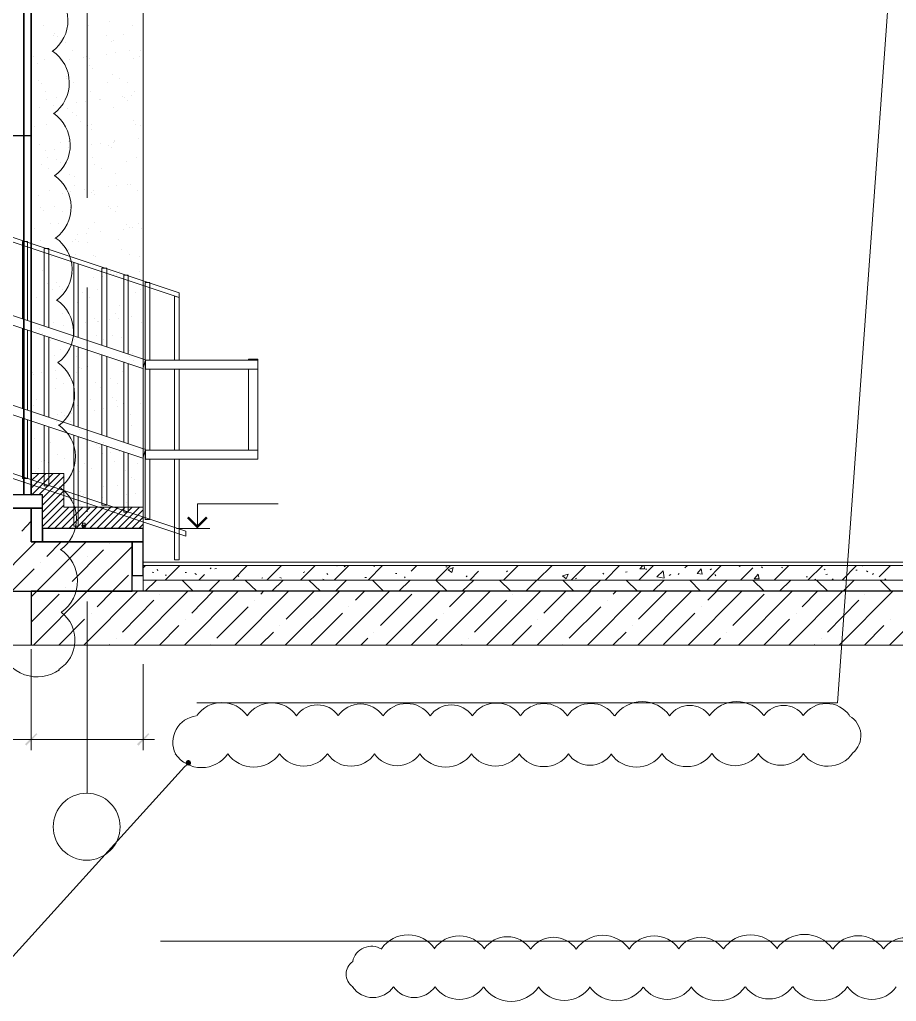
# Model space of a CAD drawing. Header units: millimetres. Extents: x -356862 to 418287, y 0 to 839748.
# Drawn here: x 389851 to 393849, y 779818 to 784292 of the extents above; entities that cross this region are included whole.
import ezdxf

# ---------------------------------------------------------------- set-up
doc = ezdxf.new("R2010")
doc.units = ezdxf.units.MM
doc.layers.add('PDF _Геометрия', color=7, linetype='Continuous', true_color=0xbababa)
doc.layers.add('PDF _Сплошная заливка', color=7, linetype='Continuous', true_color=0xf50000)

msp = doc.modelspace()

# ---------------------------------------------------------------- linework, layer by layer
at = {"layer": 'PDF _Геометрия', "color": 150, "lineweight": 30, "true_color": 0x0080ff}
for points in [[(386630.6371, 786117.1975), (389904.0391, 786117.1975), (389904.0391, 790085.548), (389904.0391, 782125.0326), (389494.8639, 782127.1975), (389494.8639, 782280.9089), (389033.7299, 782280.9089), (389033.7299, 782434.6202), (388574.7608, 782434.6202), (388574.7608, 782588.3315), (388113.6268, 782588.3315), (388113.6268, 782739.8779), (387654.6577, 782739.8779), (387654.6577, 782893.5893), (387193.5237, 782893.5893), (387193.5237, 783047.3006), (386732.3897, 783047.3006), (386732.3897, 783201.012), (386630.6371, 783201.012), (386630.6371, 785370.2903), (386630.6371, 790085.548), (389904.0391, 790085.548)], [(386630.6371, 783763.8986), (389904.0391, 783763.8986)]]:
    msp.add_lwpolyline(points, dxfattribs=at)
at = {"layer": 'PDF _Геометрия', "color": 254, "lineweight": 5, "true_color": 0xdcdcdc}
for points in [[(389869.4, 782125.0326), (389869.4, 790085.548)], [(389904.0391, 782125.0326), (389904.0391, 790085.548)]]:
    msp.add_lwpolyline(points, dxfattribs=at)
for points in [[(389871.5649, 790085.548), (389871.5649, 782125.0326)], [(389901.8742, 790085.548), (389901.8742, 782125.0326)]]:
    msp.add_lwpolyline(points, close=True, dxfattribs=at)
at = {"layer": 'PDF _Геометрия', "color": 7, "lineweight": 9}
for points in [[(389904.0391, 789492.3522), (389904.0391, 782127.1975)], [(390414.967, 781973.4862), (390414.967, 789492.3522)], [(390159.5031, 783480.2903), (390159.5031, 784354.9295)], [(390159.5031, 783276.7852), (390159.5031, 783276.7852)], [(390159.5031, 782049.2594), (390159.5031, 783071.1151)], [(390159.5031, 781843.5893), (390159.5031, 781843.5893)], [(390159.5031, 780765.445), (390159.5031, 781640.0841)]]:
    msp.add_lwpolyline(points, dxfattribs=at)
at = {"layer": 'PDF _Геометрия', "lineweight": 5}
for points in [[(377574.6577, 787383.6924), (377574.6577, 787362.0429), (390579.5031, 783025.6511), (390579.5031, 783047.3006)], [(390412.802, 782703.0738), (390419.2969, 782722.5584), (390425.7917, 782742.0429), (377576.8227, 787024.3109), (377570.3278, 787004.8264), (377563.833, 786985.3419)], [(390412.802, 782293.8986), (390419.2969, 782313.3831), (390425.7917, 782332.8676), (377576.8227, 786615.1357), (377570.3278, 786595.6511), (377563.833, 786576.1666)], [(377743.5237, 786249.2594), (377743.5237, 786227.6099), (390609.8123, 781938.847), (390609.8123, 781960.4965)], [(390936.7196, 782739.8779), (390425.7917, 782739.8779), (390425.7917, 782698.7439), (390936.7196, 782698.7439)], [(390936.7196, 782330.7027), (390425.7917, 782330.7027), (390425.7917, 782289.5687), (390936.7196, 782289.5687)], [(391828.6783, 781795.9604), (391822.1835, 781772.146), (391804.8639, 781785.1357)], [(392958.7814, 781789.4656), (392963.1113, 781765.6511), (392941.4618, 781767.8161)], [(392352.5959, 781765.6511), (392343.9361, 781744.0017), (392326.6165, 781756.9913)]]:
    msp.add_lwpolyline(points, close=True, dxfattribs=at)
at = {"layer": 'PDF _Геометрия', "color": 251, "lineweight": 20, "true_color": 0x545454}
for points in [[(395619.5031, 785562.9707), (395619.5031, 785536.9913), (395619.5031, 780092.146), (395415.9979, 780092.146), (390492.9051, 780092.146)], [(393820.4309, 784480.4965), (393818.266, 784454.5171), (393580.1216, 781178.9501), (393478.369, 781178.9501), (390659.6062, 781178.9501)]]:
    msp.add_lwpolyline(points, dxfattribs=at)
at = {"layer": 'PDF _Геометрия', "color": 1, "lineweight": 20}
for points in [[(389999.3735, 784147.0589, 0.520570474), (389995.0436, 784432.8431, 0.520570474), (389990.2397, 784718.3246)], [(390029.6828, 782443.1762, 0.520570474), (390025.3529, 782728.9604, 0.520570474), (390020.549, 783014.4419)], [(391508.024, 781120.6285, 0.52053993), (391304.0865, 781120.6285, 0.520539847), (391114.1609, 781119.9933, 0.520540001), (390888.5834, 781119.4198)], [(392563.386, 781120.0242, 0.520539928), (392348.8083, 781120.0242, 0.520539928), (392134.4696, 781120.0242)], [(392997.7547, 781119.6723, 0.52054007), (392815.0977, 781119.6723, 0.520539882), (392564.9, 781119.4528)], [(393635.4711, 781120.9473, 0.520539899), (393424.4402, 781120.9473, 0.520540063), (393245.5485, 781120.5976)], [(393425.0953, 780946.9558, 0.520570409), (393650.2927, 780950.5077, 0.520570446), (393635.6071, 781118.7335)], [(390800.993, 780947.156, 0.520540086), (391036.8511, 780947.156, 0.520539929), (391255.3126, 780946.8703)], [(391675.6674, 780947.156, 0.520540086), (391911.5255, 780947.156, 0.520539929), (392129.9871, 780946.8703)], [(392631.6988, 780056.1026, 0.520539885), (392388.7473, 780056.1026, 0.520540102), (392181.3175, 780056.6739)], [(393306.7998, 780057.3444, 0.520539925), (393060.3015, 780057.3444, 0.52053993), (392856.4162, 780057.597)], [(393987.7744, 780057.2783, 0.520540103), (393790.9305, 780057.2783, 0.520539939), (393558.8581, 780056.707)], [(391502.1692, 780056.3094, 0.520570447), (391370.0512, 779999.9223, 0.520539743), (391370.0254, 779885.2556)], [(391555.828, 779885.1115, 0.520539847), (391745.5785, 779885.1115, 0.520539888), (391967.2177, 779884.7597)]]:
    msp.add_lwpolyline(points, format="xyb", dxfattribs=at)
at = {"layer": 'PDF _Геометрия', "color": 24, "lineweight": 18, "true_color": 0xa12502}
for points in [[(389960.3278, 784264.0017), (389960.3278, 784264.0017)], [(390165.9979, 784266.1666), (390165.9979, 784266.1666)], [(390259.0907, 784283.4862), (390259.0907, 784283.4862)], [(390365.1732, 784266.1666), (390365.1732, 784266.1666)], [(390003.6268, 784220.7027), (390003.6268, 784220.7027)], [(390010.1216, 784229.3625), (390010.1216, 784229.3625)], [(390025.2763, 784216.3728), (390025.2763, 784216.3728)], [(390246.101, 784220.7027), (390246.101, 784220.7027)], [(390326.2041, 784222.8676), (390326.2041, 784222.8676)], [(390036.101, 784199.0532), (390036.101, 784199.0532)], [(390059.9154, 784186.0635), (390059.9154, 784186.0635)], [(390269.9154, 784192.5584), (390269.9154, 784192.5584)], [(390278.5752, 784199.0532), (390278.5752, 784199.0532)], [(389912.6989, 784123.28), (389912.6989, 784123.28)], [(389966.8227, 784112.4553), (389966.8227, 784112.4553)], [(390079.4, 784112.4553), (390079.4, 784112.4553)], [(390092.3897, 784153.5893), (390092.3897, 784153.5893)], [(390142.1835, 784121.1151), (390142.1835, 784121.1151)], [(390155.1732, 784123.28), (390155.1732, 784123.28)], [(390170.3278, 784116.7852), (390170.3278, 784116.7852)], [(390248.266, 784134.1047), (390248.266, 784134.1047)], [(390289.4, 784140.5996), (390289.4, 784140.5996)], [(390352.1835, 784149.2594), (390352.1835, 784149.2594)], [(390369.5031, 784114.6202), (390369.5031, 784114.6202)], [(390397.6474, 784123.28), (390397.6474, 784123.28)], [(390404.1422, 784151.4243), (390404.1422, 784151.4243)], [(389932.1835, 784092.9707), (389932.1835, 784092.9707)], [(390038.266, 784108.1254), (390038.266, 784108.1254)], [(390170.3278, 784082.146), (390170.3278, 784082.146)], [(390183.3175, 784069.1563), (390183.3175, 784069.1563)], [(390064.2453, 784034.5171), (390064.2453, 784034.5171)], [(390066.4103, 784023.6924), (390066.4103, 784023.6924)], [(390274.2453, 784043.1769), (390274.2453, 784043.1769)], [(390308.8845, 784025.8573), (390308.8845, 784025.8573)], [(389936.5134, 784015.0326), (389936.5134, 784015.0326)], [(389949.5031, 783999.8779), (389949.5031, 783999.8779)], [(390098.8845, 784004.2078), (390098.8845, 784004.2078)], [(390252.5959, 784006.3728), (390252.5959, 784006.3728)], [(390341.3587, 784004.2078), (390341.3587, 784004.2078)], [(389971.1526, 783963.0738), (389971.1526, 783963.0738)], [(390018.7814, 783939.2594), (390018.7814, 783939.2594)], [(390174.6577, 783965.2388), (390174.6577, 783965.2388)], [(390319.7093, 783943.5893), (390319.7093, 783943.5893)], [(390330.534, 783937.0944), (390330.534, 783937.0944)], [(390360.8433, 783947.9192), (390360.8433, 783947.9192)], [(390373.833, 783965.2388), (390373.833, 783965.2388)], [(389940.8433, 783893.7955), (389940.8433, 783893.7955)], [(389975.4824, 783928.4346), (389975.4824, 783928.4346)], [(390003.6268, 783900.2903), (390003.6268, 783900.2903)], [(390109.7093, 783915.445), (390109.7093, 783915.445)], [(390150.8433, 783919.7748), (390150.8433, 783919.7748)], [(390213.6268, 783928.4346), (390213.6268, 783928.4346)], [(390217.9567, 783928.4346), (390217.9567, 783928.4346)], [(390280.7402, 783891.6305), (390280.7402, 783891.6305)], [(390343.5237, 783921.9398), (390343.5237, 783921.9398)], [(390068.5752, 783885.1357), (390068.5752, 783885.1357)], [(390094.5546, 783867.8161), (390094.5546, 783867.8161)], [(390109.7093, 783854.8264), (390109.7093, 783854.8264)], [(390412.802, 783861.3212), (390412.802, 783861.3212)], [(389919.1938, 783807.1975), (389919.1938, 783807.1975)], [(389975.4824, 783813.6924), (389975.4824, 783813.6924)], [(390129.1938, 783828.847), (390129.1938, 783828.847)], [(390161.668, 783809.3625), (390161.668, 783809.3625)], [(390178.9876, 783815.8573), (390178.9876, 783815.8573)], [(390371.668, 783831.012), (390371.668, 783831.012)], [(390378.1629, 783813.6924), (390378.1629, 783813.6924)], [(390404.1422, 783809.3625), (390404.1422, 783809.3625)], [(390176.8227, 783792.0429), (390176.8227, 783792.0429)], [(389943.0082, 783724.9295), (389943.0082, 783724.9295)], [(390038.266, 783733.5893), (390038.266, 783733.5893)], [(390075.0701, 783735.7542), (390075.0701, 783735.7542)], [(390075.0701, 783709.7748), (390075.0701, 783709.7748)], [(390181.1526, 783722.7645), (390181.1526, 783722.7645)], [(390222.2866, 783727.0944), (390222.2866, 783727.0944)], [(390254.7608, 783720.5996), (390254.7608, 783720.5996)], [(390280.7402, 783733.5893), (390280.7402, 783733.5893)], [(390285.0701, 783742.2491), (390285.0701, 783742.2491)], [(390285.0701, 783735.7542), (390285.0701, 783735.7542)], [(390391.1526, 783750.9089), (390391.1526, 783750.9089)], [(389971.1526, 783694.6202), (389971.1526, 783694.6202)], [(390012.2866, 783701.1151), (390012.2866, 783701.1151)], [(390269.9154, 783707.6099), (390269.9154, 783707.6099)], [(389949.5031, 783634.0017), (389949.5031, 783634.0017)], [(389979.8123, 783662.146), (389979.8123, 783662.146)], [(390020.9464, 783653.4862), (390020.9464, 783653.4862)], [(390036.101, 783640.4965), (390036.101, 783640.4965)], [(390185.4824, 783664.3109), (390185.4824, 783664.3109)], [(390191.9773, 783634.0017), (390191.9773, 783634.0017)], [(390337.0288, 783644.8264), (390337.0288, 783644.8264)], [(390384.6577, 783664.3109), (390384.6577, 783664.3109)], [(389981.9773, 783612.3522), (389981.9773, 783612.3522)], [(390079.4, 783584.2078), (390079.4, 783584.2078)], [(390103.2144, 783577.713), (390103.2144, 783577.713)], [(390224.4515, 783612.3522), (390224.4515, 783612.3522)], [(390289.4, 783592.8676), (390289.4, 783592.8676)], [(390414.967, 783575.548), (390414.967, 783575.548)], [(390101.0495, 783536.579), (390101.0495, 783536.579)], [(390293.7299, 783536.579), (390293.7299, 783536.579)], [(390343.5237, 783538.7439), (390343.5237, 783538.7439)], [(390358.6783, 783543.0738), (390358.6783, 783543.0738)], [(389938.6783, 783488.9501), (389938.6783, 783488.9501)], [(389986.3072, 783512.7645), (389986.3072, 783512.7645)], [(390044.7608, 783501.9398), (390044.7608, 783501.9398)], [(390083.7299, 783508.4346), (390083.7299, 783508.4346)], [(390148.6783, 783517.0944), (390148.6783, 783517.0944)], [(390181.1526, 783506.2697), (390181.1526, 783506.2697)], [(390189.8123, 783514.9295), (390189.8123, 783514.9295)], [(390194.1422, 783493.28), (390194.1422, 783493.28)], [(390254.7608, 783530.0841), (390254.7608, 783530.0841)], [(390388.9876, 783514.9295), (390388.9876, 783514.9295)], [(390295.8948, 783441.3212), (390295.8948, 783441.3212)], [(389945.1732, 783436.9913), (389945.1732, 783436.9913)], [(389960.3278, 783424.0017), (389960.3278, 783424.0017)], [(390012.2866, 783439.1563), (390012.2866, 783439.1563)], [(390044.7608, 783417.5068), (390044.7608, 783417.5068)], [(390083.7299, 783434.8264), (390083.7299, 783434.8264)], [(390254.7608, 783439.1563), (390254.7608, 783439.1563)], [(390263.4206, 783430.4965), (390263.4206, 783430.4965)], [(390287.235, 783417.5068), (390287.235, 783417.5068)], [(389990.6371, 783363.3831), (389990.6371, 783363.3831)], [(390027.4412, 783363.3831), (390027.4412, 783363.3831)], [(390194.1422, 783365.548), (390194.1422, 783365.548)], [(390339.1938, 783359.0532), (390339.1938, 783359.0532)], [(390393.3175, 783363.3831), (390393.3175, 783363.3831)], [(389921.3587, 783341.7336), (389921.3587, 783341.7336)], [(390116.2041, 783311.4243), (390116.2041, 783311.4243)], [(390157.3381, 783315.7542), (390157.3381, 783315.7542)], [(390163.833, 783341.7336), (390163.833, 783341.7336)], [(390220.1216, 783324.414), (390220.1216, 783324.414)], [(390326.2041, 783337.4037), (390326.2041, 783337.4037)], [(390354.3484, 783346.0635), (390354.3484, 783346.0635)], [(390367.3381, 783343.8986), (390367.3381, 783343.8986)], [(390406.3072, 783341.7336), (390406.3072, 783341.7336)], [(389906.2041, 783283.28), (389906.2041, 783283.28)], [(389947.3381, 783287.6099), (389947.3381, 783287.6099)], [(390010.1216, 783296.2697), (390010.1216, 783296.2697)], [(390090.2247, 783283.28), (390090.2247, 783283.28)], [(390105.3794, 783291.9398), (390105.3794, 783291.9398)], [(390120.534, 783278.9501), (390120.534, 783278.9501)], [(390300.2247, 783291.9398), (390300.2247, 783291.9398)], [(390075.0701, 783244.3109), (390075.0701, 783244.3109)], [(390107.5443, 783222.6614), (390107.5443, 783222.6614)], [(390317.5443, 783244.3109), (390317.5443, 783244.3109)], [(390350.0185, 783222.6614), (390350.0185, 783222.6614)], [(389994.967, 783211.8367), (389994.967, 783211.8367)], [(390187.6474, 783216.1666), (390187.6474, 783216.1666)], [(390198.4721, 783214.0017), (390198.4721, 783214.0017)], [(390397.6474, 783214.0017), (390397.6474, 783214.0017)], [(389953.833, 783146.8882), (389953.833, 783146.8882)], [(389984.1422, 783146.8882), (389984.1422, 783146.8882)], [(390094.5546, 783133.8986), (390094.5546, 783133.8986)], [(390226.6165, 783146.8882), (390226.6165, 783146.8882)], [(390265.5855, 783144.7233), (390265.5855, 783144.7233)], [(390280.7402, 783131.7336), (390280.7402, 783131.7336)], [(390291.5649, 783131.7336), (390291.5649, 783131.7336)], [(390304.5546, 783142.5584), (390304.5546, 783142.5584)], [(390397.6474, 783144.7233), (390397.6474, 783144.7233)], [(389977.6474, 783090.5996), (389977.6474, 783090.5996)], [(390018.7814, 783094.9295), (390018.7814, 783094.9295)], [(390081.5649, 783103.5893), (390081.5649, 783103.5893)], [(390187.6474, 783118.7439), (390187.6474, 783118.7439)], [(390228.7814, 783123.0738), (390228.7814, 783123.0738)], [(389999.2969, 783062.4553), (389999.2969, 783062.4553)], [(390031.7711, 783077.6099), (390031.7711, 783077.6099)], [(390044.7608, 783064.6202), (390044.7608, 783064.6202)], [(390137.8536, 783047.3006), (390137.8536, 783047.3006)], [(390204.967, 783064.6202), (390204.967, 783064.6202)], [(390347.8536, 783068.9501), (390347.8536, 783068.9501)], [(390380.3278, 783049.4656), (390380.3278, 783049.4656)], [(390404.1422, 783064.6202), (390404.1422, 783064.6202)], [(389927.8536, 783027.8161), (389927.8536, 783027.8161)], [(390114.0391, 783001.8367), (390114.0391, 783001.8367)], [(390170.3278, 783027.8161), (390170.3278, 783027.8161)], [(390412.802, 783027.8161), (390412.802, 783027.8161)], [(390046.9257, 782952.0429), (390046.9257, 782952.0429)], [(390098.8845, 782984.5171), (390098.8845, 782984.5171)], [(390289.4, 782952.0429), (390289.4, 782952.0429)], [(390308.8845, 782991.012), (390308.8845, 782991.012)], [(390005.7917, 782910.9089), (390005.7917, 782910.9089)], [(390090.2247, 782904.414), (390090.2247, 782904.414)], [(390153.0082, 782910.9089), (390153.0082, 782910.9089)], [(390191.9773, 782930.3934), (390191.9773, 782930.3934)], [(390204.967, 782917.4037), (390204.967, 782917.4037)], [(390209.2969, 782915.2388), (390209.2969, 782915.2388)], [(390259.0907, 782926.0635), (390259.0907, 782926.0635)], [(390300.2247, 782930.3934), (390300.2247, 782930.3934)], [(390363.0082, 782939.0532), (390363.0082, 782939.0532)], [(390408.4721, 782913.0738), (390408.4721, 782913.0738)], [(389943.0082, 782884.9295), (389943.0082, 782884.9295)], [(389955.9979, 782861.1151), (389955.9979, 782861.1151)], [(390049.0907, 782897.9192), (390049.0907, 782897.9192)], [(389904.0391, 782835.1357), (389904.0391, 782835.1357)], [(389958.1629, 782852.4553), (389958.1629, 782852.4553)], [(389971.1526, 782848.1254), (389971.1526, 782848.1254)], [(389990.6371, 782830.8058), (389990.6371, 782830.8058)], [(390103.2144, 782832.9707), (390103.2144, 782832.9707)], [(390200.6371, 782852.4553), (390200.6371, 782852.4553)], [(390233.1113, 782832.9707), (390233.1113, 782832.9707)], [(390274.2453, 782854.6202), (390274.2453, 782854.6202)], [(390315.3794, 782841.6305), (390315.3794, 782841.6305)], [(390038.266, 782787.5068), (390038.266, 782787.5068)], [(390350.0185, 782783.1769), (390350.0185, 782783.1769)], [(390365.1732, 782770.1872), (390365.1732, 782770.1872)], [(390010.1216, 782761.5274), (390010.1216, 782761.5274)], [(390109.7093, 782757.1975), (390109.7093, 782757.1975)], [(390213.6268, 782763.6924), (390213.6268, 782763.6924)], [(390330.534, 782733.3831), (390330.534, 782733.3831)], [(390352.1835, 782757.1975), (390352.1835, 782757.1975)], [(390371.668, 782737.713), (390371.668, 782737.713)], [(390412.802, 782763.6924), (390412.802, 782763.6924)], [(389910.534, 782683.5893), (389910.534, 782683.5893)], [(389951.668, 782683.5893), (389951.668, 782683.5893)], [(390016.6165, 782692.2491), (390016.6165, 782692.2491)], [(390109.7093, 782683.5893), (390109.7093, 782683.5893)], [(390116.2041, 782716.0635), (390116.2041, 782716.0635)], [(390122.6989, 782705.2388), (390122.6989, 782705.2388)], [(390131.3587, 782703.0738), (390131.3587, 782703.0738)], [(390161.668, 782711.7336), (390161.668, 782711.7336)], [(390226.6165, 782718.2285), (390226.6165, 782718.2285)], [(390319.7093, 782690.0841), (390319.7093, 782690.0841)], [(389912.6989, 782677.0944), (389912.6989, 782677.0944)], [(390020.9464, 782657.6099), (390020.9464, 782657.6099)], [(390053.4206, 782635.9604), (390053.4206, 782635.9604)], [(390198.4721, 782640.2903), (390198.4721, 782640.2903)], [(390263.4206, 782657.6099), (390263.4206, 782657.6099)], [(390295.8948, 782635.9604), (390295.8948, 782635.9604)], [(390014.4515, 782612.146), (390014.4515, 782612.146)], [(390217.9567, 782614.3109), (390217.9567, 782614.3109)], [(389930.0185, 782560.1872), (389930.0185, 782560.1872)], [(389964.6577, 782571.012), (389964.6577, 782571.012)], [(390172.4928, 782560.1872), (390172.4928, 782560.1872)], [(390276.4103, 782568.847), (390276.4103, 782568.847)], [(390291.5649, 782555.8573), (390291.5649, 782555.8573)], [(390414.967, 782562.3522), (390414.967, 782562.3522)], [(389914.8639, 782534.2078), (389914.8639, 782534.2078)], [(390042.5959, 782501.7336), (390042.5959, 782501.7336)], [(390114.0391, 782534.2078), (390114.0391, 782534.2078)], [(390194.1422, 782512.5584), (390194.1422, 782512.5584)], [(390233.1113, 782519.0532), (390233.1113, 782519.0532)], [(390298.0598, 782527.713), (390298.0598, 782527.713)], [(390324.0391, 782540.7027), (390324.0391, 782540.7027)], [(390404.1422, 782540.7027), (390404.1422, 782540.7027)], [(389984.1422, 782486.579), (389984.1422, 782486.579)], [(390018.7814, 782460.5996), (390018.7814, 782460.5996)], [(390025.2763, 782490.9089), (390025.2763, 782490.9089)], [(390055.5855, 782486.579), (390055.5855, 782486.579)], [(390083.7299, 782462.7645), (390083.7299, 782462.7645)], [(390088.0598, 782499.5687), (390088.0598, 782499.5687)], [(390224.4515, 782462.7645), (390224.4515, 782462.7645)], [(390326.2041, 782462.7645), (390326.2041, 782462.7645)], [(390358.6783, 782493.0738), (390358.6783, 782493.0738)], [(390116.2041, 782441.1151), (390116.2041, 782441.1151)], [(390124.8639, 782425.9604), (390124.8639, 782425.9604)], [(390360.8433, 782441.1151), (390360.8433, 782441.1151)], [(389919.1938, 782384.8264), (389919.1938, 782384.8264)], [(390118.369, 782382.6614), (390118.369, 782382.6614)], [(390328.369, 782391.3212), (390328.369, 782391.3212)], [(389992.802, 782365.3419), (389992.802, 782365.3419)], [(390202.802, 782354.5171), (390202.802, 782354.5171)], [(390215.7917, 782341.5274), (390215.7917, 782341.5274)], [(390235.2763, 782365.3419), (390235.2763, 782365.3419)], [(390306.7196, 782326.3728), (390306.7196, 782326.3728)], [(390369.5031, 782335.0326), (390369.5031, 782335.0326)], [(389949.5031, 782278.7439), (389949.5031, 782278.7439)], [(389966.8227, 782285.2388), (389966.8227, 782285.2388)], [(390025.2763, 782311.2181), (390025.2763, 782311.2181)], [(390055.5855, 782293.8986), (390055.5855, 782293.8986)], [(390096.7196, 782298.2285), (390096.7196, 782298.2285)], [(390159.5031, 782306.8882), (390159.5031, 782306.8882)], [(390228.7814, 782313.3831), (390228.7814, 782313.3831)], [(390265.5855, 782319.8779), (390265.5855, 782319.8779)], [(390282.9051, 782278.7439), (390282.9051, 782278.7439)], [(389904.0391, 782265.7542), (389904.0391, 782265.7542)], [(389923.5237, 782233.28), (389923.5237, 782233.28)], [(389936.5134, 782246.2697), (389936.5134, 782246.2697)], [(389981.9773, 782272.2491), (389981.9773, 782272.2491)], [(390122.6989, 782233.28), (390122.6989, 782233.28)], [(390146.5134, 782267.9192), (390146.5134, 782267.9192)], [(390181.1526, 782246.2697), (390181.1526, 782246.2697)], [(390334.8639, 782239.7748), (390334.8639, 782239.7748)], [(390388.9876, 782267.9192), (390388.9876, 782267.9192)], [(390360.8433, 782207.3006), (390360.8433, 782207.3006)], [(390375.9979, 782194.3109), (390375.9979, 782194.3109)], [(390055.5855, 782170.4965), (390055.5855, 782170.4965)], [(390233.1113, 782164.0017), (390233.1113, 782164.0017)], [(390298.0598, 782170.4965), (390298.0598, 782170.4965)], [(390127.0288, 782140.1872), (390127.0288, 782140.1872)], [(390127.0288, 782101.2181), (390127.0288, 782101.2181)], [(390142.1835, 782127.1975), (390142.1835, 782127.1975)], [(390168.1629, 782105.548), (390168.1629, 782105.548)], [(390230.9464, 782114.2078), (390230.9464, 782114.2078)], [(390337.0288, 782129.3625), (390337.0288, 782129.3625)], [(390378.1629, 782133.6924), (390378.1629, 782133.6924)], [(390129.1938, 782081.7336), (390129.1938, 782081.7336)], [(390209.2969, 782070.9089), (390209.2969, 782070.9089)], [(390339.1938, 782090.3934), (390339.1938, 782090.3934)]]:
    msp.add_lwpolyline(points, dxfattribs=at)
at = {"layer": 'PDF _Геометрия', "lineweight": 5}
for points in [[(389865.0701, 782928.2285), (389865.0701, 783281.1151), (389886.7196, 783281.1151), (389886.7196, 782921.7336)], [(389962.4928, 782895.7542), (389962.4928, 783248.6408), (389984.1422, 783248.6408), (389984.1422, 782889.2594)], [(390118.369, 782843.7955), (390118.369, 783179.3625), (390098.8845, 783185.8573), (390098.8845, 782850.2903)], [(390226.6165, 782806.9913), (390226.6165, 783159.8779), (390248.266, 783159.8779), (390248.266, 782800.4965)], [(390326.2041, 782774.5171), (390326.2041, 783127.4037), (390345.6886, 783127.4037), (390345.6886, 782768.0223)], [(390423.6268, 782742.0429), (390423.6268, 783094.9295), (390445.2763, 783094.9295), (390445.2763, 782739.8779)], [(390579.5031, 782739.8779), (390579.5031, 783025.6511), (390557.8536, 783032.146), (390557.8536, 782739.8779)], [(389865.0701, 782884.9295), (389865.0701, 782519.0532)], [(389886.7196, 782512.5584), (389886.7196, 782878.4346)], [(389962.4928, 782852.4553), (389962.4928, 782486.579)], [(389984.1422, 782480.0841), (389984.1422, 782845.9604)], [(390098.8845, 782441.1151), (390098.8845, 782806.9913)], [(390118.369, 782434.6202), (390118.369, 782800.4965)], [(390226.6165, 782763.6924), (390226.6165, 782397.8161)], [(390248.266, 782391.3212), (390248.266, 782757.1975)], [(390326.2041, 782731.2181), (390326.2041, 782365.3419)], [(390423.6268, 782735.548), (390423.6268, 782332.8676)], [(390895.5855, 782739.8779), (390895.5855, 782744.2078), (390936.7196, 782744.2078), (390936.7196, 782739.8779)], [(390345.6886, 782358.847), (390345.6886, 782724.7233)], [(390445.2763, 782330.7027), (390445.2763, 782698.7439)], [(390557.8536, 782330.7027), (390557.8536, 782698.7439)], [(390579.5031, 782330.7027), (390579.5031, 782698.7439)], [(390895.5855, 782330.7027), (390895.5855, 782700.9089)], [(390936.7196, 782698.7439), (390936.7196, 782330.7027)], [(389886.7196, 782469.2594), (389886.7196, 782200.8058), (389865.0701, 782200.8058), (389865.0701, 782475.7542)], [(389984.1422, 782434.6202), (389984.1422, 782168.3315), (389962.4928, 782168.3315), (389962.4928, 782443.28)], [(390118.369, 782391.3212), (390118.369, 781984.3109), (390098.8845, 781984.3109), (390098.8845, 782397.8161)], [(390248.266, 782348.0223), (390248.266, 782079.5687), (390226.6165, 782079.5687), (390226.6165, 782354.5171)], [(390445.2763, 782289.5687), (390445.2763, 782014.6202), (390423.6268, 782014.6202), (390423.6268, 782326.3728)], [(390345.6886, 782315.548), (390345.6886, 782047.0944), (390326.2041, 782047.0944), (390326.2041, 782322.0429)], [(390579.5031, 782289.5687), (390579.5031, 781830.5996), (390557.8536, 781830.5996), (390557.8536, 782289.5687)], [(389860.7402, 781960.4965), (389904.0391, 782005.9604)], [(390135.6886, 781988.6408), (390135.6886, 781984.3109), (390153.0082, 781984.3109), (390153.0082, 781988.6408), (390150.8433, 781988.6408)], [(390137.8536, 781988.6408), (390135.6886, 781988.6408), (390153.0082, 781988.6408)], [(390135.6886, 781984.3109), (390137.8536, 781984.3109)], [(390150.8433, 781973.4862), (390150.8433, 781997.3006), (390137.8536, 781997.3006), (390137.8536, 781973.4862)], [(390150.8433, 781984.3109), (390153.0082, 781984.3109)], [(389726.5134, 781713.6924), (389925.6886, 781912.8676)], [(389904.0391, 781661.7336), (389930.0185, 781687.713), (390155.1732, 781912.8676)], [(389914.8639, 781440.9089), (390159.5031, 781687.713), (390365.1732, 781891.2181)], [(389975.4824, 781845.7542), (390040.4309, 781912.8676)], [(390090.2247, 781731.012), (390233.1113, 781876.0635)], [(390261.2556, 781904.2078), (390261.2556, 781904.2078)], [(389815.2763, 781687.713), (389917.0288, 781789.4656)], [(389947.3381, 781817.6099), (389947.3381, 781817.6099)], [(390414.967, 781793.7955), (390425.7917, 781804.6202)], [(390477.7505, 781787.3006), (390482.0804, 781780.8058)], [(390514.5546, 781737.5068), (390581.668, 781804.6202)], [(390720.2247, 781789.4656), (390724.5546, 781793.7955)], [(390741.8742, 781789.4656), (390748.369, 781791.6305)], [(390824.1422, 781737.5068), (390889.0907, 781804.6202)], [(390977.8536, 781737.5068), (391044.967, 781804.6202)], [(391131.5649, 781737.5068), (391198.6783, 781804.6202)], [(391285.2763, 781737.5068), (391352.3897, 781804.6202)], [(391296.101, 781804.6202), (391300.4309, 781802.4553)], [(391298.266, 781802.4553), (391300.4309, 781804.6202)], [(391330.7402, 781798.1254), (391337.235, 781802.4553)], [(391441.1526, 781737.5068), (391506.101, 781804.6202)], [(391464.967, 781804.6202), (391469.2969, 781800.2903)], [(391635.9979, 781778.6408), (391661.9773, 781804.6202)], [(391800.534, 781687.713), (391748.5752, 781737.5068), (391815.6886, 781804.6202)], [(391794.0391, 781798.1254), (391800.534, 781798.1254)], [(391969.4, 781804.6202), (391969.4, 781804.6202)], [(392058.1629, 781737.5068), (392125.2763, 781804.6202)], [(392211.8742, 781737.5068), (392278.9876, 781804.6202)], [(392259.5031, 781804.6202), (392259.5031, 781804.6202)], [(392365.5855, 781737.5068), (392432.6989, 781804.6202)], [(392521.4618, 781737.5068), (392586.4103, 781804.6202)], [(392675.1732, 781737.5068), (392742.2866, 781804.6202)], [(392698.9876, 781804.6202), (392701.1526, 781789.4656), (392679.5031, 781789.4656), (392692.4928, 781804.6202)], [(392705.4824, 781787.3006), (392711.9773, 781787.3006)], [(392722.802, 781804.6202), (392727.1319, 781802.4553)], [(392885.1732, 781793.7955), (392895.9979, 781804.6202)], [(392984.7608, 781737.5068), (393049.7093, 781804.6202)], [(392999.9154, 781785.1357), (393006.4103, 781789.4656)], [(393129.8123, 781804.6202), (393136.3072, 781800.2903)], [(393138.4721, 781737.5068), (393194.7608, 781793.7955)], [(393233.7299, 781798.1254), (393238.0598, 781793.7955)], [(393292.1835, 781737.5068), (393359.2969, 781804.6202)], [(393324.6577, 781795.9604), (393331.1526, 781793.7955)], [(393445.8948, 781737.5068), (393513.0082, 781804.6202)], [(393519.5031, 781787.3006), (393523.833, 781785.1357)], [(393601.7711, 781737.5068), (393666.7196, 781804.6202)], [(393692.6989, 781804.6202), (393694.8639, 781802.4553), (393697.0288, 781804.6202)], [(393770.6371, 781752.6614), (393822.5959, 781804.6202)], [(390204.967, 781616.2697), (390274.2453, 781687.713), (390347.8536, 781761.3212)], [(390456.101, 781774.3109), (390462.5959, 781772.146)], [(390514.5546, 781761.3212), (390521.0495, 781761.3212)], [(390605.4824, 781772.146), (390611.9773, 781772.146)], [(390650.9464, 781767.8161), (390657.4412, 781763.4862)], [(390668.266, 781737.5068), (390694.2453, 781763.4862)], [(390845.7917, 781759.1563), (390850.1216, 781754.8264)], [(390956.2041, 781746.1666), (390960.534, 781748.3315)], [(391038.4721, 781750.4965), (391044.967, 781746.1666)], [(391144.5546, 781772.146), (391151.0495, 781776.4759)], [(391233.3175, 781741.8367), (391239.8123, 781739.6718)], [(391252.802, 781767.8161), (391257.1319, 781763.4862)], [(391425.9979, 781750.4965), (391432.4928, 781750.4965)], [(391564.5546, 781767.8161), (391571.0495, 781767.8161)], [(391605.6886, 781748.3315), (391610.0185, 781752.6614)], [(391887.1319, 781752.6614), (391891.4618, 781756.9913)], [(391904.4515, 781737.5068), (391943.4206, 781778.6408)], [(392071.1526, 781776.4759), (392075.4824, 781780.8058)], [(392385.0701, 781744.0017), (392391.5649, 781746.1666)], [(392510.6371, 781769.981), (392514.967, 781765.6511)], [(392614.5546, 781774.3109), (392621.0495, 781776.4759)], [(392789.9154, 781746.1666), (392757.4412, 781752.6614), (392785.5855, 781780.8058), (392789.9154, 781748.3315)], [(392813.7299, 781759.1563), (392820.2247, 781763.4862)], [(392854.8639, 781763.4862), (392859.1938, 781767.8161)], [(393021.5649, 781763.4862), (393025.8948, 781756.9913)], [(393222.9051, 781744.0017), (393201.2556, 781744.0017), (393218.5752, 781765.6511), (393222.9051, 781741.8367)], [(393437.235, 781752.6614), (393443.7299, 781752.6614)], [(393476.2041, 781737.5068), (393480.534, 781741.8367), (393480.534, 781737.5068)], [(393528.1629, 781763.4862), (393534.6577, 781765.6511)], [(393556.3072, 781739.6718), (393560.6371, 781744.0017)], [(393664.5546, 781782.9707), (393671.0495, 781782.9707)], [(393712.1835, 781780.8058), (393718.6783, 781776.4759)], [(393740.3278, 781763.4862), (393744.6577, 781767.8161)], [(393796.6165, 781744.0017), (393800.9464, 781739.6718)], [(390062.0804, 781702.8676), (390062.0804, 781702.8676)], [(390423.6268, 781687.713), (390475.5855, 781737.5068)], [(390642.2866, 781687.713), (390592.4928, 781737.5068)], [(390713.7299, 781687.713), (390763.5237, 781737.5068)], [(390932.3897, 781687.713), (390880.4309, 781737.5068)], [(391001.668, 781687.713), (391053.6268, 781737.5068)], [(391222.4928, 781687.713), (391170.534, 781737.5068)], [(391291.7711, 781687.713), (391341.5649, 781737.5068), (391339.4, 781737.5068)], [(391510.4309, 781687.713), (391460.6371, 781737.5068)], [(391579.7093, 781687.713), (391631.668, 781737.5068)], [(391869.8123, 781687.713), (391921.7711, 781737.5068)], [(392090.6371, 781687.713), (392038.6783, 781737.5068)], [(392159.9154, 781687.713), (392209.7093, 781737.5068)], [(392378.5752, 781687.713), (392328.7814, 781737.5068)], [(392447.8536, 781687.713), (392499.8123, 781737.5068)], [(392668.6783, 781687.713), (392616.7196, 781737.5068)], [(392737.9567, 781687.713), (392789.9154, 781737.5068)], [(392956.6165, 781687.713), (392906.8227, 781737.5068)], [(393028.0598, 781687.713), (393077.8536, 781737.5068)], [(393246.7196, 781687.713), (393194.7608, 781737.5068)], [(393315.9979, 781687.713), (393367.9567, 781737.5068)], [(393536.8227, 781687.713), (393484.8639, 781737.5068)], [(393606.101, 781687.713), (393655.8948, 781737.5068)], [(393824.7608, 781687.713), (393774.967, 781737.5068)], [(389904.0391, 781546.9913), (390031.7711, 781674.7233)], [(390144.3484, 781440.9089), (390388.9876, 781687.713)], [(390373.833, 781440.9089), (390618.4721, 781687.713)], [(390490.7402, 781674.7233), (390490.7402, 781674.7233)], [(390603.3175, 781440.9089), (390847.9567, 781687.713)], [(390635.7917, 781588.1254), (390733.2144, 781687.713)], [(390832.802, 781440.9089), (391077.4412, 781687.713)], [(390951.8742, 781674.7233), (390962.6989, 781687.713)], [(391062.2866, 781440.9089), (391309.0907, 781687.713)], [(391066.6165, 781559.981), (391194.3484, 781687.713)], [(391291.7711, 781440.9089), (391538.5752, 781687.713)], [(391382.6989, 781646.579), (391423.833, 781687.713)], [(391497.4412, 781531.8367), (391640.3278, 781674.7233)], [(391521.2556, 781440.9089), (391768.0598, 781687.713)], [(391750.7402, 781440.9089), (391997.5443, 781687.713)], [(391811.3587, 781616.2697), (391882.802, 781687.713)], [(391980.2247, 781440.9089), (392227.0288, 781687.713)], [(392099.2969, 781674.7233), (392099.2969, 781674.7233)], [(392211.8742, 781440.9089), (392456.5134, 781687.713)], [(392242.1835, 781588.1254), (392341.7711, 781687.713)], [(392441.3587, 781440.9089), (392685.9979, 781687.713)], [(392558.266, 781674.7233), (392571.2556, 781687.713)], [(392670.8433, 781440.9089), (392915.4824, 781687.713)], [(392673.0082, 781559.981), (392800.7402, 781687.713)], [(392900.3278, 781440.9089), (393144.967, 781687.713)], [(392989.0907, 781646.579), (393030.2247, 781687.713)], [(393103.833, 781531.8367), (393246.7196, 781674.7233)], [(393129.8123, 781440.9089), (393374.4515, 781687.713)], [(393359.2969, 781440.9089), (393603.9361, 781687.713)], [(393419.9154, 781616.2697), (393489.1938, 781687.713)], [(393588.7814, 781440.9089), (393833.4206, 781687.713)], [(393705.6886, 781674.7233), (393705.6886, 781674.7233)], [(393818.266, 781440.9089), (394062.9051, 781687.713)], [(390319.7093, 781501.5274), (390462.5959, 781646.579)], [(390750.534, 781473.3831), (390893.4206, 781616.2697)], [(390921.5649, 781646.579), (390921.5649, 781646.579)], [(391352.3897, 781616.2697), (391352.3897, 781616.2697)], [(391926.101, 781501.5274), (392071.1526, 781646.579)], [(392356.9257, 781473.3831), (392501.9773, 781616.2697)], [(392530.1216, 781646.579), (392530.1216, 781646.579)], [(392960.9464, 781616.2697), (392960.9464, 781616.2697)], [(393534.6577, 781501.5274), (393677.5443, 781646.579)], [(390176.8227, 781588.1254), (390176.8227, 781588.1254)], [(391181.3587, 781445.2388), (391324.2453, 781588.1254)], [(391783.2144, 781588.1254), (391783.2144, 781588.1254)], [(392787.7505, 781445.2388), (392930.6371, 781588.1254)], [(393391.7711, 781588.1254), (393391.7711, 781588.1254)], [(390029.6062, 781440.9089), (390146.5134, 781559.981)], [(390488.5752, 781440.9089), (390577.3381, 781531.8367)], [(390607.6474, 781559.981), (390607.6474, 781559.981)], [(391036.3072, 781531.8367), (391036.3072, 781531.8367)], [(391635.9979, 781440.9089), (391755.0701, 781559.981)], [(392094.967, 781440.9089), (392185.8948, 781531.8367)], [(392214.0391, 781559.981), (392214.0391, 781559.981)], [(392644.8639, 781531.8367), (392644.8639, 781531.8367)], [(393244.5546, 781440.9089), (393361.4618, 781559.981)], [(393703.5237, 781440.9089), (393792.2866, 781531.8367)], [(393822.5959, 781559.981), (393822.5959, 781559.981)], [(390291.5649, 781473.3831), (390291.5649, 781473.3831)], [(390947.5443, 781440.9089), (391008.1629, 781501.5274)], [(391406.5134, 781440.9089), (391438.9876, 781473.3831)], [(391467.1319, 781501.5274), (391467.1319, 781501.5274)], [(391897.9567, 781473.3831), (391897.9567, 781473.3831)], [(392556.101, 781440.9089), (392616.7196, 781501.5274)], [(393015.0701, 781440.9089), (393047.5443, 781473.3831)], [(393075.6886, 781501.5274), (393075.6886, 781501.5274)], [(393506.5134, 781473.3831), (393506.5134, 781473.3831)], [(390259.0907, 781440.9089), (390261.2556, 781445.2388)], [(390722.3897, 781445.2388), (390722.3897, 781445.2388)], [(391865.4824, 781440.9089), (391869.8123, 781445.2388)], [(392328.7814, 781445.2388), (392328.7814, 781445.2388)], [(393474.0391, 781440.9089), (393476.2041, 781445.2388)]]:
    msp.add_lwpolyline(points, dxfattribs=at)
at = {"layer": 'PDF _Геометрия', "color": 84, "lineweight": 20, "true_color": 0x269900}
for points in [[(389904.0391, 782220.2903), (389906.2041, 782224.6202)], [(389904.0391, 782189.981), (389938.6783, 782224.6202)], [(389904.0391, 782157.5068), (389971.1526, 782224.6202)], [(389906.2041, 782127.1975), (390003.6268, 782224.6202)], [(389938.6783, 782127.1975), (390036.101, 782224.6202)], [(389955.9979, 782112.0429), (390053.4206, 782209.4656)], [(389955.9979, 782079.5687), (390053.4206, 782176.9913)], [(389955.9979, 782047.0944), (390053.4206, 782144.5171)], [(389955.9979, 782014.6202), (390053.4206, 782112.0429)], [(389955.9979, 781982.146), (390053.4206, 782079.5687)], [(389977.6474, 781973.4862), (390075.0701, 782070.9089)], [(390010.1216, 781973.4862), (390107.5443, 782070.9089)], [(390042.5959, 781973.4862), (390140.0185, 782070.9089)], [(390075.0701, 781973.4862), (390172.4928, 782070.9089)], [(390107.5443, 781973.4862), (390202.802, 782070.9089)], [(390137.8536, 781973.4862), (390235.2763, 782070.9089)], [(390170.3278, 781973.4862), (390267.7505, 782070.9089)], [(390202.802, 781973.4862), (390300.2247, 782070.9089)], [(390235.2763, 781973.4862), (390332.6989, 782070.9089)], [(390267.7505, 781973.4862), (390365.1732, 782070.9089)], [(390300.2247, 781973.4862), (390397.6474, 782070.9089)], [(390330.534, 781973.4862), (390414.967, 782057.9192)], [(390363.0082, 781973.4862), (390414.967, 782025.445)], [(390395.4824, 781973.4862), (390414.967, 781992.9707)]]:
    msp.add_lwpolyline(points, dxfattribs=at)
msp.add_lwpolyline([(390414.967, 782070.9089), (390053.4206, 782070.9089), (390053.4206, 782224.6202), (389904.0391, 782224.6202), (389904.0391, 782127.1975), (389955.9979, 782127.1975), (389955.9979, 781973.4862), (390414.967, 781973.4862)], close=True, dxfattribs=at)
at = {"layer": 'PDF _Геометрия', "color": 7, "lineweight": 30}
for points in [[(389955.9979, 782127.1975), (389494.8639, 782127.1975), (389494.8639, 782066.579), (389955.9979, 782066.579)], [(389955.9979, 781912.8676), (389955.9979, 782066.579), (389904.0391, 782066.579), (389904.0391, 781912.8676)], [(390414.967, 781973.4862), (389955.9979, 781973.4862), (389955.9979, 781912.8676), (390414.967, 781912.8676)], [(390414.967, 781759.1563), (390414.967, 781912.8676), (390365.1732, 781912.8676), (390365.1732, 781759.1563)]]:
    msp.add_lwpolyline(points, close=True, dxfattribs=at)
for points in [[(389802.2866, 781687.713), (390365.1732, 781687.713), (390365.1732, 781912.8676), (389904.0391, 781912.8676), (389904.0391, 782066.579), (389442.9051, 782066.579)], [(396552.5959, 781440.9089), (396552.5959, 781687.713), (389904.0391, 781687.713), (389904.0391, 781440.9089)]]:
    msp.add_lwpolyline(points, dxfattribs=at)
at = {"layer": 'PDF _Геометрия', "color": 112, "lineweight": 5, "true_color": 0x00b85c}
for points in [[(390661.7711, 781973.4862), (390661.7711, 782086.0635), (391029.8123, 782086.0635)], [(390566.5134, 781973.4862), (390718.0598, 781973.4862)]]:
    msp.add_lwpolyline(points, dxfattribs=at)
at = {"layer": 'PDF _Геометрия', "color": 112, "lineweight": 0, "true_color": 0x00b85c, "const_width": 10.7159}
msp.add_lwpolyline([(390705.0701, 782024.3625), (390661.7711, 781981.0635), (390618.4721, 782024.3625)], dxfattribs=at)
at = {"layer": 'PDF _Геометрия', "color": 7, "lineweight": 5}
for points in [[(396349.0907, 781819.7748), (390414.967, 781819.7748), (390414.967, 781687.713)], [(396349.0907, 781804.6202), (390414.967, 781804.6202)], [(396349.0907, 781737.5068), (390414.967, 781737.5068)], [(397212.9051, 781440.9089), (397124.1422, 781440.9089), (389477.5443, 781440.9089), (389440.7402, 781590.2903), (389367.1319, 781293.6924), (389330.3278, 781440.9089), (381683.7299, 781440.9089), (381594.967, 781440.9089)]]:
    msp.add_lwpolyline(points, dxfattribs=at)
at = {"layer": 'PDF _Геометрия', "color": 7, "lineweight": 18}
for points in [[(389904.0391, 781423.5893), (389904.0391, 780962.4553), (389904.0391, 781116.1666)], [(390414.967, 781354.3109), (390414.967, 780962.4553)], [(389955.9979, 781012.2491), (386580.8433, 781012.2491)], [(390466.9257, 781012.2491), (389852.0804, 781012.2491)]]:
    msp.add_lwpolyline(points, dxfattribs=at)
at = {"layer": 'PDF _Геометрия', "color": 1, "lineweight": 20}
msp.add_lwpolyline([(390611.9773, 780895.3419), (390603.3175, 780886.6821), (389687.5443, 779877.8161), (389432.0804, 779877.8161), (389191.7711, 779877.8161)], dxfattribs=at)
at = {"layer": 'PDF _Геометрия', "color": 7, "lineweight": 20}
msp.add_circle((390156.8294, 780614.0505), 152.6288, dxfattribs=at)
at = {"layer": 'PDF _Геометрия', "color": 1, "lineweight": 20}
for centre, radius, start, end in [((389903.5194, 784004.4985), 174.2783, 305.9637378, 55.9643551), ((389907.8493, 783720.8793), 174.2783, 305.9637378, 55.9643551), ((389912.1792, 783437.2578), 174.2783, 305.9637378, 55.9643551), ((389916.5091, 783153.6386), 174.2783, 305.9637378, 55.9643551), ((389931.6637, 782300.6136), 174.2783, 305.9637378, 55.9643551), ((389935.9958, 782016.9944), 174.2783, 305.9637378, 55.9643551), ((389940.3257, 781733.3751), 174.2783, 305.9637378, 55.9643551), ((389944.6556, 781464.9105), 159.1237, 302.5634681, 52.5641004), ((389931.6637, 781471.4053), 174.2783, 195.5895933, 305.5901951), ((390773.8639, 781040.563), 139.6392, 35.0024432, 144.9975568), ((391616.0641, 781044.8929), 130.9794, 35.0024453, 144.9975547), ((391819.578, 781051.3877), 117.9897, 35.0024532, 144.9975468), ((392025.2548, 781044.8929), 133.1443, 35.0024452, 144.9975548), ((393120.7627, 781034.0681), 150.4639, 35.0024456, 144.9975544), ((390669.942, 780999.429), 120.1546, 96.1743171, 206.1749153), ((390680.7667, 781029.7382), 146.134, 215.0024458, 324.9975542), ((391362.7541, 781021.0784), 130.9794, 215.0024453, 324.9975547), ((391572.7629, 781018.9135), 126.6495, 215.0024297, 324.9975703), ((392241.7584, 781025.4083), 137.4742, 215.0024387, 324.9975612), ((392451.7672, 781014.5836), 120.1546, 215.0024296, 324.9975704), ((392663.941, 781027.5733), 141.8041, 215.0024444, 324.9975556), ((392893.4343, 781027.5733), 139.6392, 215.0024432, 324.9975568), ((393114.2679, 781021.0785), 128.8144, 215.002448, 324.997552), ((393322.1117, 781021.0784), 126.6495, 215.0024297, 324.9975703), ((391622.5589, 779973.1993), 148.299, 35.0024492, 144.9975508), ((391856.3822, 779977.5292), 139.6392, 35.0024432, 144.9975568), ((392075.0508, 779984.0263), 128.8144, 35.002448, 144.997552), ((392744.0485, 779979.6964), 137.4742, 35.0024388, 144.9975613), ((393430.3636, 779968.8695), 154.7938, 35.0024391, 144.9975609), ((391462.3461, 779949.3849), 113.6598, 215.0024452, 324.9975548), ((392092.3704, 779971.0366), 152.6289, 215.0024495, 324.9975505), ((392334.8556, 779966.7045), 143.969, 215.0024312, 324.9975688), ((392573.0087, 779968.8695), 148.299, 215.0024492, 324.9975508), ((392804.6692, 779960.2097), 133.1443, 215.0024452, 324.9975548), ((393036.3275, 779971.0366), 150.4639, 215.0024456, 324.9975544), ((393267.9858, 779960.2097), 130.9794, 215.0024453, 324.9975547), ((393501.8113, 779973.1994), 152.6289, 215.0024495, 324.9975505), ((393737.7995, 779962.3746), 135.3093, 215.002449, 324.997551)]:
    msp.add_arc(centre, radius, start, end, dxfattribs=at)
at = {"layer": 'PDF _Сплошная заливка', "color": 7, "transparency": 33554559}
for points in [[(389927.8536, 781040.3934), (389882.3897, 780984.1047), (389875.8948, 780990.5996)], [(389875.8948, 780990.5996), (389882.3897, 780984.1047), (389927.8536, 781040.3934)], [(389932.1835, 781036.0635), (389927.8536, 781040.3934), (389882.3897, 780984.1047)], [(389882.3897, 780984.1047), (389927.8536, 781040.3934), (389932.1835, 781036.0635)], [(390386.8227, 780990.5996), (390393.3175, 780984.1047), (390438.7814, 781040.3934)], [(390393.3175, 780984.1047), (390438.7814, 781040.3934), (390443.1113, 781036.0635)]]:
    msp.add_solid(points, dxfattribs=at)
at = {"layer": 'PDF _Сплошная заливка', "color": 1, "transparency": 33554559}
for points in [[(390620.6371, 780906.1666), (390611.9773, 780914.8264), (390607.6474, 780906.1666)], [(390607.6474, 780906.1666), (390611.9773, 780895.3419), (390620.6371, 780906.1666)], [(390620.6371, 780919.1563), (390620.6371, 780906.1666), (390611.9773, 780914.8264)], [(390611.9773, 780895.3419), (390620.6371, 780906.1666), (390622.802, 780893.1769)], [(390629.2969, 780914.8264), (390620.6371, 780919.1563), (390620.6371, 780906.1666)], [(390633.6268, 780906.1666), (390620.6371, 780906.1666), (390629.2969, 780914.8264)], [(390620.6371, 780906.1666), (390622.802, 780893.1769), (390631.4618, 780897.5068)], [(390631.4618, 780897.5068), (390633.6268, 780906.1666), (390620.6371, 780906.1666)]]:
    msp.add_solid(points, dxfattribs=at)

doc.saveas('drawing.dxf')
